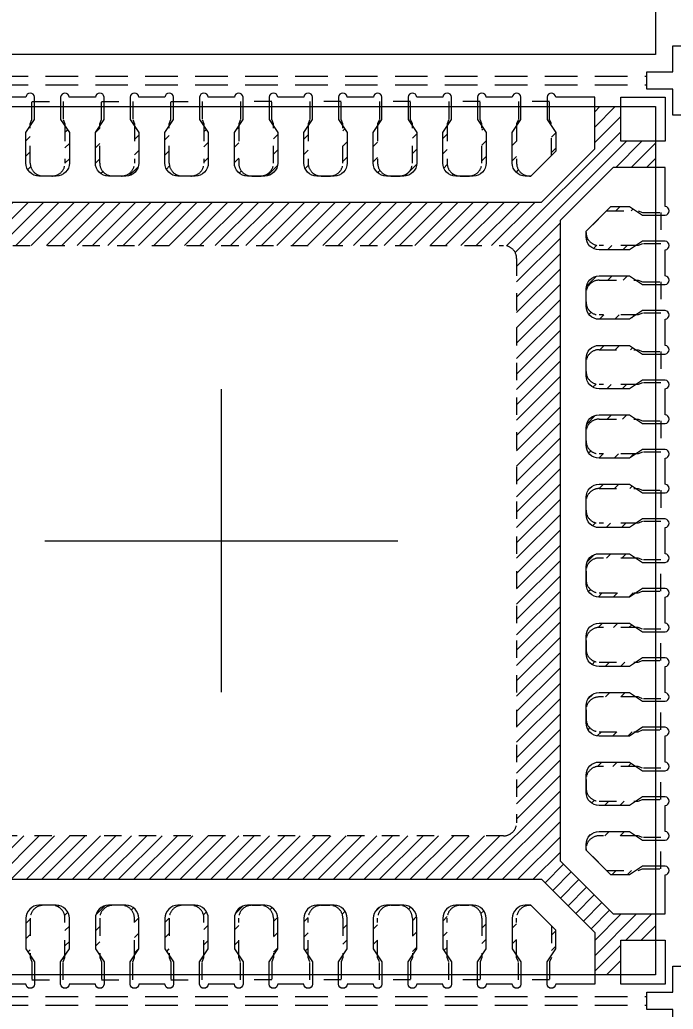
# Model space of a CAD drawing. Extents: x 360 to 479, y -156 to -9.
# Drawn here: x 392.1 to 395.86, y -80.52 to -74.82 of the extents above; entities that cross this region are included whole.
import ezdxf

# ---------------------------------------------------------------- set-up
doc = ezdxf.new("R2010")
doc.units = 0
doc.header["$LTSCALE"] = 5
doc.header["$MEASUREMENT"] = 0
doc.header["$PDMODE"] = 3
doc.linetypes.add('CENTER', pattern=[2, 1.25, -0.25, 0.25, -0.25])
doc.linetypes.add('HIDDEN', pattern=[0.375, 0.25, -0.125])
doc.layers.get('Defpoints').update_dxf_attribs({"linetype": 'CONTINUOUS'})
for name, color, linetype in [('1', 7, 'CONTINUOUS'), ('1D', 4, 'CONTINUOUS'), ('center', 1, 'CONTINUOUS'), ('ETCH', 4, 'CONTINUOUS'), ('PKG', 2, 'CONTINUOUS'), ('标注', 4, 'CONTINUOUS')]:
    doc.layers.add(name, color=color, linetype=linetype)
doc.styles.add('SIMPLEX', font='SIMPLEX')
doc.styles.add('宋体', font='SimSun.ttf')
doc.dimstyles.new('副本Standard', dxfattribs={"dimtxt": 0.05, "dimasz": 0.05, "dimexe": 0.07, "dimexo": 0.07, "dimgap": 0.07, "dimtad": 1, "dimzin": 1, "dimdsep": 46, "dimtxsty": 'SIMPLEX', "dimcen": 0.1, "dimclrd": 256, "dimclre": 256, "dimclrt": 256, "dimadec": 0, "dimazin": 0, "dimtfac": 1, "dimtofl": 0, "dimtmove": 0, "dimatfit": 0, "dimfxl": 1, "dimlwd": -1, "dimlwe": -1, "dimarcsym": 0})
pattern_1 = [(45, (393.74913, -75.58713), (-0.0441942, 0.0441942), [])]

# ---------------------------------------------------------------- blocks, each defined once
blk = doc.blocks.new('*D35')
at = {"layer": 'Defpoints', "color": 0, "transparency": 16777216}
for p in [(3239.5643, -274.4233), (3204.8143, -346.9113), (3206.9959, -355.1343)]:
    blk.add_point(p, dxfattribs=at)
at = {"layer": '标注', "lineweight": 0, "transparency": 16777216}
for p, q in [((3204.8143, -346.9363), (3204.8143, -351.1343)), ((3204.8143, -351.1343), (3206.9959, -353.1343)), ((3206.9959, -353.1343), (3206.9959, -355.1343))]:
    blk.add_line(p, q, dxfattribs=at)
at = {"layer": '标注', "lineweight": 0, "transparency": 16777216, "insert": (3206.9959, -357.2513), "char_height": 1, "attachment_point": 5, "rotation": 90, "style": '宋体'}
blk.add_mtext('34.750', dxfattribs=at)
blk = doc.blocks.new('*D36')
at = {"layer": 'Defpoints', "color": 0, "transparency": 16777216}
for p in [(3204.8213, -274.4233), (3198.5555, -349.3993), (3232.8023, -349.3993)]:
    blk.add_point(p, dxfattribs=at)
at = {"layer": '标注', "lineweight": 0, "transparency": 16777216}
blk.add_line((3232.7773, -349.3993), (3198.5555, -349.3993), dxfattribs=at)
at = {"layer": '标注', "lineweight": 0, "transparency": 16777216, "insert": (3196.4412, -349.3993), "char_height": 1, "attachment_point": 5, "style": '宋体'}
blk.add_mtext('74.976', dxfattribs=at)

msp = doc.modelspace()

# ---------------------------------------------------------------- hatches: boundary and pattern name
at = {"layer": 'ETCH', "lineweight": 0}
h = msp.add_hatch(dxfattribs=at)
h.set_pattern_fill('ANSI31', color=256, scale=0.5)
h.set_pattern_definition([(45, (-164.88954, -78.36591), (-0.044194174, 0.044194174), [])])
h.paths.add_polyline_path([(395.2131, -75.9785), (395.5192, -75.6724), (395.7631, -75.6724), (395.7631, -75.5224), (395.5631, -75.5224), (395.5631, -75.3224), (395.4131, -75.3224), (395.4131, -75.5663), (395.107, -75.8724), (391.4192, -75.8724), (391.1131, -75.5663), (391.1131, -75.3224), (390.9631, -75.3224), (390.9631, -75.5224), (390.7631, -75.5224), (390.7631, -75.6724), (391.007, -75.6724), (391.3131, -75.9785), (391.3131, -79.6663), (391.007, -79.9724), (390.7631, -79.9724), (390.7631, -80.1224), (390.9631, -80.1224), (390.9631, -80.3224), (391.1131, -80.3224), (391.1131, -80.0785), (391.4192, -79.7724), (395.107, -79.7724), (395.4131, -80.0785), (395.4131, -80.3224), (395.5631, -80.3224), (395.5631, -80.1224), (395.7631, -80.1224), (395.7631, -79.9724), (395.5192, -79.9724), (395.2131, -79.6663)])
h.paths.add_polyline_path([(391.8631, -76.1224), (394.8881, -76.1224, -0.414214), (394.9631, -76.1974), (394.9631, -79.4474, -0.414214), (394.8881, -79.5224), (391.6381, -79.5224, -0.414214), (391.5631, -79.4474), (391.5631, -76.4224)], flags=16)
h = msp.add_hatch(dxfattribs=at)
h.set_pattern_fill('ANSI31', color=256, scale=0.5)
h.set_pattern_definition(pattern_1)
h.paths.add_polyline_path([(393.7631, -75.4349), (393.7381, -75.4724), (393.7381, -75.6474, 0.414214), (393.8131, -75.7224), (393.8381, -75.7224, -0.414214), (393.7631, -75.6474)])
h.paths.add_polyline_path([(393.9881, -75.4724), (393.9631, -75.4349), (393.9631, -75.6474, -0.414214), (393.8881, -75.7224), (393.9131, -75.7224, 0.414214), (393.9881, -75.6474)])
h.paths.add_polyline_path([(394.1631, -75.4349), (394.1381, -75.4724), (394.1381, -75.6474, 0.414214), (394.2131, -75.7224), (394.2381, -75.7224, -0.414214), (394.1631, -75.6474)])
h.paths.add_polyline_path([(394.3881, -75.4724), (394.3631, -75.4349), (394.3631, -75.6474, -0.414214), (394.2881, -75.7224), (394.3131, -75.7224, 0.414214), (394.3881, -75.6474)])
h.paths.add_polyline_path([(394.5631, -75.4349), (394.5381, -75.4724), (394.5381, -75.6474, 0.414214), (394.6131, -75.7224), (394.6381, -75.7224, -0.414214), (394.5631, -75.6474)])
h.paths.add_polyline_path([(394.7881, -75.4724), (394.7631, -75.4349), (394.7631, -75.6474, -0.414214), (394.6881, -75.7224), (394.7131, -75.7224, 0.414214), (394.7881, -75.6474)])
h.paths.add_polyline_path([(394.9631, -75.4349), (394.9381, -75.4724), (394.9381, -75.6474, 0.414214), (395.0131, -75.7224), (395.0381, -75.7224, -0.414214), (394.9631, -75.6474)])
h.paths.add_polyline_path([(395.1881, -75.4724), (395.1631, -75.4349), (395.1631, -75.6042), (395.1881, -75.5792)])
h.paths.add_polyline_path([(391.3631, -75.4349), (391.3381, -75.4724), (391.3381, -75.5792), (391.3631, -75.6042)])
h.paths.add_polyline_path([(391.5881, -75.4724), (391.5631, -75.4349), (391.5631, -75.6474, -0.414214), (391.4881, -75.7224), (391.5131, -75.7224, 0.414214), (391.5881, -75.6474)])
h.paths.add_polyline_path([(391.7631, -75.4349), (391.7381, -75.4724), (391.7381, -75.6474, 0.414214), (391.8131, -75.7224), (391.8381, -75.7224, -0.414214), (391.7631, -75.6474)])
h.paths.add_polyline_path([(391.9881, -75.4724), (391.9631, -75.4349), (391.9631, -75.6474, -0.414214), (391.8881, -75.7224), (391.9131, -75.7224, 0.414214), (391.9881, -75.6474)])
h.paths.add_polyline_path([(392.1631, -75.4349), (392.1381, -75.4724), (392.1381, -75.6474, 0.414214), (392.2131, -75.7224), (392.2381, -75.7224, -0.414214), (392.1631, -75.6474)])
h.paths.add_polyline_path([(392.3881, -75.4724), (392.3631, -75.4349), (392.3631, -75.6474, -0.414214), (392.2881, -75.7224), (392.3131, -75.7224, 0.414214), (392.3881, -75.6474)])
h.paths.add_polyline_path([(392.5631, -75.4349), (392.5381, -75.4724), (392.5381, -75.6474, 0.414214), (392.6131, -75.7224), (392.6381, -75.7224, -0.414214), (392.5631, -75.6474)])
h.paths.add_polyline_path([(392.7881, -75.4724), (392.7631, -75.4349), (392.7631, -75.6474, -0.414214), (392.6881, -75.7224), (392.7131, -75.7224, 0.414214), (392.7881, -75.6474)])
h.paths.add_polyline_path([(392.9631, -75.4349), (392.9381, -75.4724), (392.9381, -75.6474, 0.414214), (393.0131, -75.7224), (393.0381, -75.7224, -0.414214), (392.9631, -75.6474)])
h.paths.add_polyline_path([(393.1881, -75.4724), (393.1631, -75.4349), (393.1631, -75.6474, -0.414214), (393.0881, -75.7224), (393.1131, -75.7224, 0.414214), (393.1881, -75.6474)])
h.paths.add_polyline_path([(393.3631, -75.4349), (393.3381, -75.4724), (393.3381, -75.6474, 0.414214), (393.4131, -75.7224), (393.4381, -75.7224, -0.414214), (393.3631, -75.6474)])
h.paths.add_polyline_path([(393.5881, -75.4724), (393.5631, -75.4349), (393.5631, -75.6474, -0.414214), (393.4881, -75.7224), (393.5131, -75.7224, 0.414214), (393.5881, -75.6474)])
h = msp.add_hatch(dxfattribs=at)
h.set_pattern_fill('ANSI31', color=256, scale=0.5)
h.set_pattern_definition(pattern_1)
h.paths.add_polyline_path([(395.6506, -77.3224), (395.6131, -77.3474), (395.4381, -77.3474, -0.414214), (395.3631, -77.2724), (395.3631, -77.2474, 0.414214), (395.4381, -77.3224)])
h.paths.add_polyline_path([(395.6131, -77.0974), (395.6506, -77.1224), (395.4381, -77.1224, 0.414214), (395.3631, -77.1974), (395.3631, -77.1724, -0.414214), (395.4381, -77.0974)])
h.paths.add_polyline_path([(395.6506, -76.9224), (395.6131, -76.9474), (395.4381, -76.9474, -0.414214), (395.3631, -76.8724), (395.3631, -76.8474, 0.414214), (395.4381, -76.9224)])
h.paths.add_polyline_path([(395.6131, -76.6974), (395.6506, -76.7224), (395.4381, -76.7224, 0.414214), (395.3631, -76.7974), (395.3631, -76.7724, -0.414214), (395.4381, -76.6974)])
h.paths.add_polyline_path([(395.6506, -76.5224), (395.6131, -76.5474), (395.4381, -76.5474, -0.414214), (395.3631, -76.4724), (395.3631, -76.4474, 0.414214), (395.4381, -76.5224)])
h.paths.add_polyline_path([(395.6131, -76.2974), (395.6506, -76.3224), (395.4381, -76.3224, 0.414214), (395.3631, -76.3974), (395.3631, -76.3724, -0.414214), (395.4381, -76.2974)])
h.paths.add_polyline_path([(395.6506, -76.1224), (395.6131, -76.1474), (395.4381, -76.1474, -0.414214), (395.3631, -76.0724), (395.3631, -76.0474, 0.414214), (395.4381, -76.1224)])
h.paths.add_polyline_path([(395.6131, -75.8974), (395.6506, -75.9224), (395.4813, -75.9224), (395.5063, -75.8974)])
h.paths.add_polyline_path([(395.6506, -79.7224), (395.6131, -79.7474), (395.5063, -79.7474), (395.4813, -79.7224)])
h.paths.add_polyline_path([(395.6131, -79.4974), (395.6506, -79.5224), (395.4381, -79.5224, 0.414214), (395.3631, -79.5974), (395.3631, -79.5724, -0.414214), (395.4381, -79.4974)])
h.paths.add_polyline_path([(395.6506, -79.3224), (395.6131, -79.3474), (395.4381, -79.3474, -0.414214), (395.3631, -79.2724), (395.3631, -79.2474, 0.414214), (395.4381, -79.3224)])
h.paths.add_polyline_path([(395.6131, -79.0974), (395.6506, -79.1224), (395.4381, -79.1224, 0.414214), (395.3631, -79.1974), (395.3631, -79.1724, -0.414214), (395.4381, -79.0974)])
h.paths.add_polyline_path([(395.6506, -78.9224), (395.6131, -78.9474), (395.4381, -78.9474, -0.414214), (395.3631, -78.8724), (395.3631, -78.8474, 0.414214), (395.4381, -78.9224)])
h.paths.add_polyline_path([(395.6131, -78.6974), (395.6506, -78.7224), (395.4381, -78.7224, 0.414214), (395.3631, -78.7974), (395.3631, -78.7724, -0.414214), (395.4381, -78.6974)])
h.paths.add_polyline_path([(395.6506, -78.5224), (395.6131, -78.5474), (395.4381, -78.5474, -0.414214), (395.3631, -78.4724), (395.3631, -78.4474, 0.414214), (395.4381, -78.5224)])
h.paths.add_polyline_path([(395.6131, -78.2974), (395.6506, -78.3224), (395.4381, -78.3224, 0.414214), (395.3631, -78.3974), (395.3631, -78.3724, -0.414214), (395.4381, -78.2974)])
h.paths.add_polyline_path([(395.6506, -78.1224), (395.6131, -78.1474), (395.4381, -78.1474, -0.414214), (395.3631, -78.0724), (395.3631, -78.0474, 0.414214), (395.4381, -78.1224)])
h.paths.add_polyline_path([(395.6131, -77.8974), (395.6506, -77.9224), (395.4381, -77.9224, 0.414214), (395.3631, -77.9974), (395.3631, -77.9724, -0.414214), (395.4381, -77.8974)])
h.paths.add_polyline_path([(395.6506, -77.7224), (395.6131, -77.7474), (395.4381, -77.7474, -0.414214), (395.3631, -77.6724), (395.3631, -77.6474, 0.414214), (395.4381, -77.7224)])
h.paths.add_polyline_path([(395.6131, -77.4974), (395.6506, -77.5224), (395.4381, -77.5224, 0.414214), (395.3631, -77.5974), (395.3631, -77.5724, -0.414214), (395.4381, -77.4974)])
h = msp.add_hatch(dxfattribs=at)
h.set_pattern_fill('ANSI31', color=256, scale=0.5)
h.set_pattern_definition(pattern_1)
h.paths.add_polyline_path([(393.7631, -80.2099), (393.7381, -80.1724), (393.7381, -79.9974, -0.414214), (393.8131, -79.9224), (393.8381, -79.9224, 0.414214), (393.7631, -79.9974)])
h.paths.add_polyline_path([(393.9881, -80.1724), (393.9631, -80.2099), (393.9631, -79.9974, 0.414214), (393.8881, -79.9224), (393.9131, -79.9224, -0.414214), (393.9881, -79.9974)])
h.paths.add_polyline_path([(394.1631, -80.2099), (394.1381, -80.1724), (394.1381, -79.9974, -0.414214), (394.2131, -79.9224), (394.2381, -79.9224, 0.414214), (394.1631, -79.9974)])
h.paths.add_polyline_path([(394.3881, -80.1724), (394.3631, -80.2099), (394.3631, -79.9974, 0.414214), (394.2881, -79.9224), (394.3131, -79.9224, -0.414214), (394.3881, -79.9974)])
h.paths.add_polyline_path([(394.5631, -80.2099), (394.5381, -80.1724), (394.5381, -79.9974, -0.414214), (394.6131, -79.9224), (394.6381, -79.9224, 0.414214), (394.5631, -79.9974)])
h.paths.add_polyline_path([(394.7881, -80.1724), (394.7631, -80.2099), (394.7631, -79.9974, 0.414214), (394.6881, -79.9224), (394.7131, -79.9224, -0.414214), (394.7881, -79.9974)])
h.paths.add_polyline_path([(394.9631, -80.2099), (394.9381, -80.1724), (394.9381, -79.9974, -0.414214), (395.0131, -79.9224), (395.0381, -79.9224, 0.414214), (394.9631, -79.9974)])
h.paths.add_polyline_path([(395.1881, -80.1724), (395.1631, -80.2099), (395.1631, -80.0406), (395.1881, -80.0656)])
h.paths.add_polyline_path([(391.3631, -80.2099), (391.3381, -80.1724), (391.3381, -80.0656), (391.3631, -80.0406)])
h.paths.add_polyline_path([(391.5881, -80.1724), (391.5631, -80.2099), (391.5631, -79.9974, 0.414214), (391.4881, -79.9224), (391.5131, -79.9224, -0.414214), (391.5881, -79.9974)])
h.paths.add_polyline_path([(391.7631, -80.2099), (391.7381, -80.1724), (391.7381, -79.9974, -0.414214), (391.8131, -79.9224), (391.8381, -79.9224, 0.414214), (391.7631, -79.9974)])
h.paths.add_polyline_path([(391.9881, -80.1724), (391.9631, -80.2099), (391.9631, -79.9974, 0.414214), (391.8881, -79.9224), (391.9131, -79.9224, -0.414214), (391.9881, -79.9974)])
h.paths.add_polyline_path([(392.1631, -80.2099), (392.1381, -80.1724), (392.1381, -79.9974, -0.414214), (392.2131, -79.9224), (392.2381, -79.9224, 0.414214), (392.1631, -79.9974)])
h.paths.add_polyline_path([(392.3881, -80.1724), (392.3631, -80.2099), (392.3631, -79.9974, 0.414214), (392.2881, -79.9224), (392.3131, -79.9224, -0.414214), (392.3881, -79.9974)])
h.paths.add_polyline_path([(392.5631, -80.2099), (392.5381, -80.1724), (392.5381, -79.9974, -0.414214), (392.6131, -79.9224), (392.6381, -79.9224, 0.414214), (392.5631, -79.9974)])
h.paths.add_polyline_path([(392.7881, -80.1724), (392.7631, -80.2099), (392.7631, -79.9974, 0.414214), (392.6881, -79.9224), (392.7131, -79.9224, -0.414214), (392.7881, -79.9974)])
h.paths.add_polyline_path([(392.9631, -80.2099), (392.9381, -80.1724), (392.9381, -79.9974, -0.414214), (393.0131, -79.9224), (393.0381, -79.9224, 0.414214), (392.9631, -79.9974)])
h.paths.add_polyline_path([(393.1881, -80.1724), (393.1631, -80.2099), (393.1631, -79.9974, 0.414214), (393.0881, -79.9224), (393.1131, -79.9224, -0.414214), (393.1881, -79.9974)])
h.paths.add_polyline_path([(393.3631, -80.2099), (393.3381, -80.1724), (393.3381, -79.9974, -0.414214), (393.4131, -79.9224), (393.4381, -79.9224, 0.414214), (393.3631, -79.9974)])
h.paths.add_polyline_path([(393.5881, -80.1724), (393.5631, -80.2099), (393.5631, -79.9974, 0.414214), (393.4881, -79.9224), (393.5131, -79.9224, -0.414214), (393.5881, -79.9974)])

# ---------------------------------------------------------------- linework, layer by layer
at = {"layer": '1', "lineweight": 0}
msp.add_lwpolyline([(391.4192, -75.8724), (395.107, -75.8724), (395.4131, -75.5663), (395.4131, -75.2674), (395.188, -75.2674, 0.926625), (395.1381, -75.2674), (395.1381, -75.3974), (395.1881, -75.4724), (395.1881, -75.5792), (395.0449, -75.7224), (395.0131, -75.7224, -0.414214), (394.9381, -75.6474), (394.9381, -75.4724), (394.9881, -75.3974), (394.9881, -75.2674, 0.926625), (394.9383, -75.2674), (394.788, -75.2674, 0.926625), (394.7381, -75.2674), (394.7381, -75.3974), (394.7881, -75.4724), (394.7881, -75.6474, -0.414214), (394.7131, -75.7224), (394.6131, -75.7224, -0.414214), (394.5381, -75.6474), (394.5381, -75.4724), (394.5881, -75.3974), (394.5881, -75.2674, 0.926625), (394.5383, -75.2674), (394.388, -75.2674, 0.926625), (394.3381, -75.2674), (394.3381, -75.3974), (394.3881, -75.4724), (394.3881, -75.6474, -0.414214), (394.3131, -75.7224), (394.2131, -75.7224, -0.414214), (394.1381, -75.6474), (394.1381, -75.4724), (394.1881, -75.3974), (394.1881, -75.2674, 0.926625), (394.1383, -75.2674), (393.988, -75.2674, 0.926625), (393.9381, -75.2674), (393.9381, -75.3974), (393.9881, -75.4724), (393.9881, -75.6474, -0.414214), (393.9131, -75.7224), (393.8131, -75.7224, -0.414214), (393.7381, -75.6474), (393.7381, -75.4724), (393.7881, -75.3974), (393.7881, -75.2674, 0.926625), (393.7383, -75.2674), (393.588, -75.2674, 0.926625), (393.5381, -75.2674), (393.5381, -75.3974), (393.5881, -75.4724), (393.5881, -75.6474, -0.414214), (393.5131, -75.7224), (393.4131, -75.7224, -0.414214), (393.3381, -75.6474), (393.3381, -75.4724), (393.3881, -75.3974), (393.3881, -75.2674, 0.926625), (393.3383, -75.2674), (393.188, -75.2674, 0.926625), (393.1381, -75.2674), (393.1381, -75.3974), (393.1881, -75.4724), (393.1881, -75.6474, -0.414214), (393.1131, -75.7224), (393.0131, -75.7224, -0.414214), (392.9381, -75.6474), (392.9381, -75.4724), (392.9881, -75.3974), (392.9881, -75.2674, 0.926625), (392.9383, -75.2674), (392.788, -75.2674, 0.926625), (392.7381, -75.2674), (392.7381, -75.3974), (392.7881, -75.4724), (392.7881, -75.6474, -0.414214), (392.7131, -75.7224), (392.6131, -75.7224, -0.414214), (392.5381, -75.6474), (392.5381, -75.4724), (392.5881, -75.3974), (392.5881, -75.2674, 0.926625), (392.5383, -75.2674), (392.388, -75.2674, 0.926625), (392.3381, -75.2674), (392.3381, -75.3974), (392.3881, -75.4724), (392.3881, -75.6474, -0.414214), (392.3131, -75.7224), (392.2131, -75.7224, -0.414214), (392.1381, -75.6474), (392.1381, -75.4724), (392.1881, -75.3974), (392.1881, -75.2674, 0.926625), (392.1383, -75.2674), (391.988, -75.2674, 0.926625)], format="xyb", dxfattribs=at)
at = {"layer": '1', "linetype": 'Continuous', "lineweight": 0}
for points in [[(395.5631, -75.5224), (395.5631, -75.2674), (395.8181, -75.2674), (395.8181, -75.5224)], [(395.8181, -80.1224), (395.8181, -80.3774), (395.5631, -80.3774), (395.5631, -80.1224)]]:
    msp.add_lwpolyline(points, close=True, dxfattribs=at)
at = {"layer": '1', "lineweight": 0}
msp.add_lwpolyline([(395.8181, -76.9473, 0.926625), (395.8181, -76.8974), (395.6881, -76.8974), (395.6131, -76.9474), (395.4381, -76.9474, -0.414214), (395.3631, -76.8724), (395.3631, -76.7724, -0.414214), (395.4381, -76.6974), (395.6131, -76.6974), (395.6881, -76.7474), (395.8181, -76.7474, 0.926625), (395.8181, -76.6975), (395.8181, -76.5473, 0.926625), (395.8181, -76.4974), (395.6881, -76.4974), (395.6131, -76.5474), (395.4381, -76.5474, -0.414214), (395.3631, -76.4724), (395.3631, -76.3724, -0.414214), (395.4381, -76.2974), (395.6131, -76.2974), (395.6881, -76.3474), (395.8181, -76.3474, 0.926625), (395.8181, -76.2975), (395.8181, -76.1473, 0.926625), (395.8181, -76.0974), (395.6881, -76.0974), (395.6131, -76.1474), (395.4381, -76.1474, -0.414214), (395.3631, -76.0724), (395.3631, -76.0406), (395.5063, -75.8974), (395.6131, -75.8974), (395.6881, -75.9474), (395.8181, -75.9474, 0.926625), (395.8181, -75.8975), (395.8181, -75.6724), (395.5192, -75.6724), (395.2131, -75.9785), (395.2131, -79.6663), (395.5192, -79.9724), (395.8181, -79.9724), (395.8181, -79.7473, 0.926625), (395.8181, -79.6974), (395.6881, -79.6974), (395.6131, -79.7474), (395.5063, -79.7474), (395.3631, -79.6042), (395.3631, -79.5724, -0.414214), (395.4381, -79.4974), (395.6131, -79.4974), (395.6881, -79.5474), (395.8181, -79.5474, 0.926625), (395.8181, -79.4975), (395.8181, -79.3473, 0.926625), (395.8181, -79.2974), (395.6881, -79.2974), (395.6131, -79.3474), (395.4381, -79.3474, -0.414214), (395.3631, -79.2724), (395.3631, -79.1724, -0.414214), (395.4381, -79.0974), (395.6131, -79.0974), (395.6881, -79.1474), (395.8181, -79.1474, 0.926625), (395.8181, -79.0975), (395.8181, -78.9473, 0.926625), (395.8181, -78.8974), (395.6881, -78.8974), (395.6131, -78.9474), (395.4381, -78.9474, -0.414214), (395.3631, -78.8724), (395.3631, -78.7724, -0.414214), (395.4381, -78.6974), (395.6131, -78.6974), (395.6881, -78.7474), (395.8181, -78.7474, 0.926625), (395.8181, -78.6975), (395.8181, -78.5473, 0.926625), (395.8181, -78.4974), (395.6881, -78.4974), (395.6131, -78.5474), (395.4381, -78.5474, -0.414214), (395.3631, -78.4724), (395.3631, -78.3724, -0.414214), (395.4381, -78.2974), (395.6131, -78.2974), (395.6881, -78.3474), (395.8181, -78.3474, 0.926625), (395.8181, -78.2975), (395.8181, -78.1473, 0.926625), (395.8181, -78.0974), (395.6881, -78.0974), (395.6131, -78.1474), (395.4381, -78.1474, -0.414214), (395.3631, -78.0724), (395.3631, -77.9724, -0.414214), (395.4381, -77.8974), (395.6131, -77.8974), (395.6881, -77.9474), (395.8181, -77.9474, 0.926625), (395.8181, -77.8975), (395.8181, -77.7473, 0.926625), (395.8181, -77.6974), (395.6881, -77.6974), (395.6131, -77.7474), (395.4381, -77.7474, -0.414214), (395.3631, -77.6724), (395.3631, -77.5724, -0.414214), (395.4381, -77.4974), (395.6131, -77.4974), (395.6881, -77.5474), (395.8181, -77.5474, 0.926625), (395.8181, -77.4975), (395.8181, -77.3473, 0.926625), (395.8181, -77.2974), (395.6881, -77.2974), (395.6131, -77.3474), (395.4381, -77.3474, -0.414214), (395.3631, -77.2724), (395.3631, -77.1724, -0.414214), (395.4381, -77.0974), (395.6131, -77.0974), (395.6881, -77.1474), (395.8181, -77.1474, 0.926625), (395.8181, -77.0975)], format="xyb", close=True, dxfattribs=at)
at = {"layer": '1', "linetype": 'Continuous', "lineweight": 0}
msp.add_lwpolyline([(391.4192, -79.7724), (395.107, -79.7724), (395.4131, -80.0785), (395.4131, -80.3774), (395.188, -80.3774, -0.926625), (395.1381, -80.3774), (395.1381, -80.2474), (395.1881, -80.1724), (395.1881, -80.0656), (395.0449, -79.9224), (395.0131, -79.9224, 0.414214), (394.9381, -79.9974), (394.9381, -80.1724), (394.9881, -80.2474), (394.9881, -80.3774, -0.926625), (394.9383, -80.3774), (394.788, -80.3774, -0.926625), (394.7381, -80.3774), (394.7381, -80.2474), (394.7881, -80.1724), (394.7881, -79.9974, 0.414214), (394.7131, -79.9224), (394.6131, -79.9224, 0.414214), (394.5381, -79.9974), (394.5381, -80.1724), (394.5881, -80.2474), (394.5881, -80.3774, -0.926625), (394.5383, -80.3774), (394.388, -80.3774, -0.926625), (394.3381, -80.3774), (394.3381, -80.2474), (394.3881, -80.1724), (394.3881, -79.9974, 0.414214), (394.3131, -79.9224), (394.2131, -79.9224, 0.414214), (394.1381, -79.9974), (394.1381, -80.1724), (394.1881, -80.2474), (394.1881, -80.3774, -0.926625), (394.1383, -80.3774), (393.988, -80.3774, -0.926625), (393.9381, -80.3774), (393.9381, -80.2474), (393.9881, -80.1724), (393.9881, -79.9974, 0.414214), (393.9131, -79.9224), (393.8131, -79.9224, 0.414214), (393.7381, -79.9974), (393.7381, -80.1724), (393.7881, -80.2474), (393.7881, -80.3774, -0.926625), (393.7383, -80.3774), (393.588, -80.3774, -0.926625), (393.5381, -80.3774), (393.5381, -80.2474), (393.5881, -80.1724), (393.5881, -79.9974, 0.414214), (393.5131, -79.9224), (393.4131, -79.9224, 0.414214), (393.3381, -79.9974), (393.3381, -80.1724), (393.3881, -80.2474), (393.3881, -80.3774, -0.926625), (393.3383, -80.3774), (393.188, -80.3774, -0.926625), (393.1381, -80.3774), (393.1381, -80.2474), (393.1881, -80.1724), (393.1881, -79.9974, 0.414214), (393.1131, -79.9224), (393.0131, -79.9224, 0.414214), (392.9381, -79.9974), (392.9381, -80.1724), (392.9881, -80.2474), (392.9881, -80.3774, -0.926625), (392.9383, -80.3774), (392.788, -80.3774, -0.926625), (392.7381, -80.3774), (392.7381, -80.2474), (392.7881, -80.1724), (392.7881, -79.9974, 0.414214), (392.7131, -79.9224), (392.6131, -79.9224, 0.414214), (392.5381, -79.9974), (392.5381, -80.1724), (392.5881, -80.2474), (392.5881, -80.3774, -0.926625), (392.5383, -80.3774), (392.388, -80.3774, -0.926625), (392.3381, -80.3774), (392.3381, -80.2474), (392.3881, -80.1724), (392.3881, -79.9974, 0.414214), (392.3131, -79.9224), (392.2131, -79.9224, 0.414214), (392.1381, -79.9974), (392.1381, -80.1724), (392.1881, -80.2474), (392.1881, -80.3774, -0.926625), (392.1383, -80.3774), (391.988, -80.3774, -0.926625)], format="xyb", dxfattribs=at)
at = {"layer": '1D', "linetype": 'HIDDEN', "lineweight": 5, "ltscale": 0.15}
for p, q in [((390.8131, -75.1474), (395.7131, -75.1474)), ((390.8131, -75.1974), (395.7131, -75.1974)), ((390.8131, -80.4474), (395.7131, -80.4474)), ((390.8131, -80.4974), (395.7131, -80.4974))]:
    msp.add_line(p, q, dxfattribs=at)
for points in [[(395.8631, -74.9724), (395.9631, -74.9724), (395.9631, -75.1224), (396.1131, -75.1224), (396.1131, -75.2224), (395.9631, -75.2224), (395.9631, -75.3724), (395.8631, -75.3724), (395.8631, -75.2224), (395.7131, -75.2224), (395.7131, -75.1224), (395.8631, -75.1224), (395.8631, -74.9724)], [(395.8631, -80.2724), (395.9631, -80.2724), (395.9631, -80.4224), (396.1131, -80.4224), (396.1131, -80.5224), (395.9631, -80.5224), (395.9631, -80.6724), (395.8631, -80.6724), (395.8631, -80.5224), (395.7131, -80.5224), (395.7131, -80.4224), (395.8631, -80.4224), (395.8631, -80.2724)]]:
    msp.add_lwpolyline(points, dxfattribs=at)
at = {"layer": '1D', "linetype": 'HIDDEN', "lineweight": 0, "ltscale": 0.05}
for points in [[(392.3531, -75.2924), (392.3531, -75.3974), (392.3631, -75.4224), (392.3631, -75.6474, -0.414214), (392.2881, -75.7224), (392.2381, -75.7224, -0.414214), (392.1631, -75.6474), (392.1631, -75.4224), (392.1731, -75.3974), (392.1731, -75.2924)], [(392.7531, -75.2924), (392.7531, -75.3974), (392.7631, -75.4224), (392.7631, -75.6474, -0.414214), (392.6881, -75.7224), (392.6381, -75.7224, -0.414214), (392.5631, -75.6474), (392.5631, -75.4224), (392.5731, -75.3974), (392.5731, -75.2924)], [(393.1531, -75.2924), (393.1531, -75.3974), (393.1631, -75.4224), (393.1631, -75.6474, -0.414214), (393.0881, -75.7224), (393.0381, -75.7224, -0.414214), (392.9631, -75.6474), (392.9631, -75.4224), (392.9731, -75.3974), (392.9731, -75.2924)], [(393.5531, -75.2924), (393.3731, -75.2924), (393.3731, -75.3974), (393.3631, -75.4224), (393.3631, -75.6474, 0.414214), (393.4381, -75.7224), (393.4881, -75.7224, 0.414214), (393.5631, -75.6474), (393.5631, -75.4224), (393.5531, -75.3974)], [(393.9531, -75.2924), (393.7731, -75.2924), (393.7731, -75.3974), (393.7631, -75.4224), (393.7631, -75.6474, 0.414214), (393.8381, -75.7224), (393.8881, -75.7224, 0.414214), (393.9631, -75.6474), (393.9631, -75.4224), (393.9531, -75.3974)], [(394.3531, -75.2924), (394.1731, -75.2924), (394.1731, -75.3974), (394.1631, -75.4224), (394.1631, -75.6474, 0.414214), (394.2381, -75.7224), (394.2881, -75.7224, 0.414214), (394.3631, -75.6474), (394.3631, -75.4224), (394.3531, -75.3974)], [(394.7531, -75.2924), (394.5731, -75.2924), (394.5731, -75.3974), (394.5631, -75.4224), (394.5631, -75.6474, 0.414214), (394.6381, -75.7224), (394.6881, -75.7224, 0.414214), (394.7631, -75.6474), (394.7631, -75.4224), (394.7531, -75.3974)], [(395.1531, -75.2924), (394.9731, -75.2924), (394.9731, -75.3974), (394.9631, -75.4224), (394.9631, -75.6474, 0.414214), (395.0381, -75.7224), (395.0449, -75.7224), (395.1631, -75.6042), (395.1631, -75.4224), (395.1531, -75.3974)], [(395.7931, -76.1124), (395.6881, -76.1124), (395.6631, -76.1224), (395.4381, -76.1224, -0.414214), (395.3631, -76.0474), (395.3631, -76.0406), (395.4813, -75.9224), (395.6631, -75.9224), (395.6881, -75.9324), (395.7931, -75.9324)], [(391.5631, -79.4474), (391.5631, -76.4224), (391.8631, -76.1224), (394.8881, -76.1224, -0.414214), (394.9631, -76.1974), (394.9631, -79.4474, -0.414214), (394.8881, -79.5224), (391.6381, -79.5224, -0.414214)], [(395.7931, -76.5124), (395.6881, -76.5124), (395.6631, -76.5224), (395.4381, -76.5224, -0.414214), (395.3631, -76.4474), (395.3631, -76.3974, -0.414214), (395.4381, -76.3224), (395.6631, -76.3224), (395.6881, -76.3324), (395.7931, -76.3324)], [(395.7931, -76.9124), (395.6881, -76.9124), (395.6631, -76.9224), (395.4381, -76.9224, -0.414214), (395.3631, -76.8474), (395.3631, -76.7974, -0.414214), (395.4381, -76.7224), (395.6631, -76.7224), (395.6881, -76.7324), (395.7931, -76.7324)], [(395.7931, -77.1324), (395.7931, -77.3124), (395.6881, -77.3124), (395.6631, -77.3224), (395.4381, -77.3224, -0.414214), (395.3631, -77.2474), (395.3631, -77.1974, -0.414214), (395.4381, -77.1224), (395.6631, -77.1224), (395.6881, -77.1324)], [(395.7931, -77.7124), (395.6881, -77.7124), (395.6631, -77.7224), (395.4381, -77.7224, -0.414214), (395.3631, -77.6474), (395.3631, -77.5974, -0.414214), (395.4381, -77.5224), (395.6631, -77.5224), (395.6881, -77.5324), (395.7931, -77.5324)], [(395.7931, -78.1124), (395.7931, -77.9324), (395.6881, -77.9324), (395.6631, -77.9224), (395.4381, -77.9224, 0.414214), (395.3631, -77.9974), (395.3631, -78.0474, 0.414214), (395.4381, -78.1224), (395.6631, -78.1224), (395.6881, -78.1124)], [(395.7931, -78.5124), (395.7931, -78.3324), (395.6881, -78.3324), (395.6631, -78.3224), (395.4381, -78.3224, 0.414214), (395.3631, -78.3974), (395.3631, -78.4474, 0.414214), (395.4381, -78.5224), (395.6631, -78.5224), (395.6881, -78.5124)], [(395.7931, -78.9124), (395.7931, -78.7324), (395.6881, -78.7324), (395.6631, -78.7224), (395.4381, -78.7224, 0.414214), (395.3631, -78.7974), (395.3631, -78.8474, 0.414214), (395.4381, -78.9224), (395.6631, -78.9224), (395.6881, -78.9124)], [(395.7931, -79.3124), (395.7931, -79.1324), (395.6881, -79.1324), (395.6631, -79.1224), (395.4381, -79.1224, 0.414214), (395.3631, -79.1974), (395.3631, -79.2474, 0.414214), (395.4381, -79.3224), (395.6631, -79.3224), (395.6881, -79.3124)], [(395.7931, -79.7124), (395.7931, -79.5324), (395.6881, -79.5324), (395.6631, -79.5224), (395.4381, -79.5224, 0.414214), (395.3631, -79.5974), (395.3631, -79.6042), (395.4813, -79.7224), (395.6631, -79.7224), (395.6881, -79.7124)], [(392.1731, -80.3524), (392.3531, -80.3524), (392.3531, -80.2474), (392.3631, -80.2224), (392.3631, -79.9974, 0.414214), (392.2881, -79.9224), (392.2381, -79.9224, 0.414214), (392.1631, -79.9974), (392.1631, -80.2224), (392.1731, -80.2474)], [(392.5731, -80.3524), (392.7531, -80.3524), (392.7531, -80.2474), (392.7631, -80.2224), (392.7631, -79.9974, 0.414214), (392.6881, -79.9224), (392.6381, -79.9224, 0.414214), (392.5631, -79.9974), (392.5631, -80.2224), (392.5731, -80.2474)], [(392.9731, -80.3524), (393.1531, -80.3524), (393.1531, -80.2474), (393.1631, -80.2224), (393.1631, -79.9974, 0.414214), (393.0881, -79.9224), (393.0381, -79.9224, 0.414214), (392.9631, -79.9974), (392.9631, -80.2224), (392.9731, -80.2474)], [(393.3731, -80.3524), (393.3731, -80.2474), (393.3631, -80.2224), (393.3631, -79.9974, -0.414214), (393.4381, -79.9224), (393.4881, -79.9224, -0.414214), (393.5631, -79.9974), (393.5631, -80.2224), (393.5531, -80.2474), (393.5531, -80.3524)], [(393.7731, -80.3524), (393.7731, -80.2474), (393.7631, -80.2224), (393.7631, -79.9974, -0.414214), (393.8381, -79.9224), (393.8881, -79.9224, -0.414214), (393.9631, -79.9974), (393.9631, -80.2224), (393.9531, -80.2474), (393.9531, -80.3524)], [(394.1731, -80.3524), (394.1731, -80.2474), (394.1631, -80.2224), (394.1631, -79.9974, -0.414214), (394.2381, -79.9224), (394.2881, -79.9224, -0.414214), (394.3631, -79.9974), (394.3631, -80.2224), (394.3531, -80.2474), (394.3531, -80.3524)], [(394.5731, -80.3524), (394.5731, -80.2474), (394.5631, -80.2224), (394.5631, -79.9974, -0.414214), (394.6381, -79.9224), (394.6881, -79.9224, -0.414214), (394.7631, -79.9974), (394.7631, -80.2224), (394.7531, -80.2474), (394.7531, -80.3524)], [(394.9731, -80.3524), (394.9731, -80.2474), (394.9631, -80.2224), (394.9631, -79.9974, -0.414214), (395.0381, -79.9224), (395.0449, -79.9224), (395.1631, -80.0406), (395.1631, -80.2224), (395.1531, -80.2474), (395.1531, -80.3524)]]:
    msp.add_lwpolyline(points, format="xyb", close=True, dxfattribs=at)
at = {"layer": 'center', "linetype": 'CENTER', "lineweight": 0}
for p, q in [((393.2631, -76.9496), (393.2631, -78.6952)), ((392.3903, -77.8224), (394.1359, -77.8224))]:
    msp.add_line(p, q, dxfattribs=at)
at = {"layer": 'center', "lineweight": 0}
for p, q in [((393.2631, -76.9496), (393.2631, -78.6952)), ((393.2631, -76.9496), (393.2631, -78.6952)), ((393.2631, -76.9496), (393.2631, -78.6952)), ((392.2469, -77.8224), (394.2793, -77.8224)), ((392.2469, -77.8224), (394.2793, -77.8224)), ((392.2469, -77.8224), (394.2793, -77.8224)), ((392.2469, -77.8224), (394.2793, -77.8224)), ((392.2469, -77.8224), (394.2793, -77.8224)), ((392.2469, -77.8224), (394.2793, -77.8224)), ((392.2469, -77.8224), (394.2793, -77.8224)), ((392.2469, -77.8224), (394.2793, -77.8224)), ((392.2469, -77.8224), (394.2793, -77.8224)), ((392.2469, -77.8224), (394.2793, -77.8224)), ((392.2469, -77.8224), (394.2793, -77.8224)), ((392.2469, -77.8224), (394.2793, -77.8224)), ((392.2469, -77.8224), (394.2793, -77.8224)), ((392.3903, -77.8224), (394.1359, -77.8224)), ((392.3903, -77.8224), (394.1359, -77.8224)), ((392.3903, -77.8224), (394.1359, -77.8224))]:
    msp.add_line(p, q, dxfattribs=at)
at = {"layer": 'PKG', "linetype": 'Continuous', "lineweight": 0}
for points in [[(390.7631, -75.0224), (390.7631, -70.0224), (395.7631, -70.0224), (395.7631, -75.0224)], [(390.7631, -80.3224), (390.7631, -75.3224), (395.7631, -75.3224), (395.7631, -80.3224)]]:
    msp.add_lwpolyline(points, close=True, dxfattribs=at)

# ---------------------------------------------------------------- dimensions: what is measured, and where the dimension line sits
at = {"layer": '标注', "lineweight": 0}
for feature_location, offset, dtype, origin, picture, middle in [((415.5011, -91.4604), (-34.2469, 0), 0, (387.5201, -16.4844), '*D36', (379.14, -91.4604)), ((387.5131, -88.9724), (2.1816, -8.223), 1, (422.2631, -16.4844), '*D35', (389.6947, -99.3124))]:
    dim = msp.add_ordinate_dim(feature_location=feature_location, offset=offset, dtype=dtype, origin=origin, dimstyle='副本Standard', override={"dimtxt": 1, "dimasz": 1, "dimexo": 0.025, "dimgap": 0.05, "dimtad": 0, "dimdec": 3, "dimtxsty": '宋体', "dimlwe": 0}, dxfattribs=at)
    dim.commit()
    dim.dimension.update_dxf_attribs({"geometry": picture, "text_midpoint": middle, "insert": (-2817.3012, 257.9389)})

doc.saveas('drawing.dxf')
